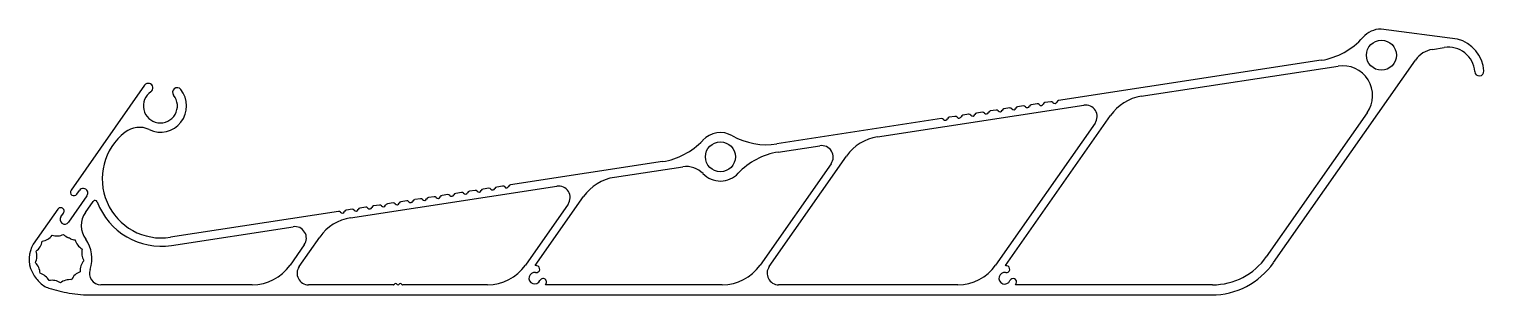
# Model space of a CAD drawing. Extents: x 6 to 322, y 4 to 62.
import ezdxf

# ---------------------------------------------------------------- set-up
doc = ezdxf.new("R2010")
doc.units = 0
doc.layers.get('0').update_dxf_attribs({"linetype": 'CONTINUOUS'})

msp = doc.modelspace()

# ---------------------------------------------------------------- linework, layer by layer
for p, q in [((316.18, 59.44), (299.65, 61.61)), ((310.79, 57.22), (313.34, 57.62)), ((286.68, 54.86), (229.71, 46.1)), ((276.31, 10.95), (307.08, 54.9)), ((247.65, 47.03), (290.32, 53.6)), ((31.54, 49.43), (15.6, 26.66)), ((190.43, 38.23), (235.18, 45.12)), ((219.11, 44.5), (217.87, 44.3)), ((222.08, 44.95), (220.83, 44.76)), ((225.05, 45.41), (223.8, 45.22)), ((228.01, 45.86), (226.76, 45.67)), ((204.31, 42.19), (168.65, 36.7)), ((207.25, 42.67), (206.01, 42.48)), ((210.22, 43.13), (208.97, 42.94)), ((213.18, 43.58), (211.94, 43.39)), ((216.15, 44.04), (214.9, 43.85)), ((237.61, 41.21), (216.05, 10.42)), ((218.17, 10.31), (240.98, 42.89)), ((296.63, 43.46), (274.75, 12.21)), ((168.92, 34.92), (177.96, 36.31)), ((143.86, 32.89), (110.85, 27.81)), ((133.39, 29.46), (148.25, 31.74)), ((180.39, 32.41), (164.99, 10.42)), ((166.96, 10.09), (183.76, 34.08)), ((19.04, 25.47), (15.02, 19.74)), ((16.83, 25.8), (17.4, 26.62)), ((76.21, 20.66), (120.92, 27.54)), ((94.31, 25.26), (93.06, 25.07)), ((97.28, 25.72), (96.03, 25.53)), ((100.24, 26.18), (98.99, 25.98)), ((103.21, 26.63), (101.96, 26.44)), ((106.17, 27.09), (104.92, 26.9)), ((109.14, 27.55), (107.89, 27.35)), ((116.23, 10.33), (126.72, 25.31)), ((12.73, 22.56), (7.41, 14.97)), ((18.71, 21.86), (20.38, 24.24)), ((76.52, 22.53), (75.28, 22.34)), ((79.48, 22.98), (78.24, 22.79)), ((82.45, 23.44), (81.2, 23.25)), ((85.42, 23.9), (84.17, 23.7)), ((88.38, 24.35), (87.13, 24.16)), ((91.35, 24.81), (90.1, 24.62)), ((123.35, 23.63), (114.1, 10.42)), ((13.39, 20.88), (13.96, 21.7)), ((73.55, 22.07), (37.12, 16.47)), ((37.39, 14.69), (63.74, 18.74)), ((65.04, 10.09), (69.54, 16.51)), ((66.17, 14.84), (63.08, 10.42)), ((85.82, 6.38), (85.66, 6.23)), ((86.32, 6.23), (86.17, 6.38)), ((86.83, 6.38), (86.68, 6.23)), ((87.34, 6.23), (87.19, 6.38)), ((20.13, 3.95), (262.87, 3.95)), ((54.89, 6.15), (22.06, 6.15)), ((85.48, 6.15), (67.09, 6.15)), ((105.91, 6.15), (87.52, 6.15)), ((156.8, 6.15), (118.46, 6.15)), ((207.85, 6.15), (169.01, 6.15)), ((263.11, 6.15), (220.38, 6.15))]:
    msp.add_line(p, q)
for centre in [(299.71, 55.95), (156.39, 33.91)]:
    msp.add_circle(centre, 3.25)
for centre, radius, start, end in [((299.65, 56.36), 5.25, 90, 138.865), ((284.4, 69.69), 15, 278.7464, 318.865), ((311.67, 51.69), 5.6, 99.011, 145), ((314.24, 51.98), 5.71, 4.1135, 99.011), ((314.24, 51.98), 7.71, 4.1135, 75.4155), ((291.31, 47.18), 6.49, 325, 98.7464), ((320.93, 52.46), 1, 184.1135, 4.1135), ((34.96, 44.95), 3.69, 123.736, 38.9424), ((32.36, 48.85), 1, 303.736, 145), ((34.96, 44.95), 5.69, 244.5751, 38.9424), ((38.61, 47.9), 1, 38.9424, 218.9424), ((217.94, 43.81), 0.5, 98.7464, 159.147), ((219.19, 44), 0.5, 38.3928, 98.7464), ((219.97, 44.62), 0.5, 218.3928, 339.0999), ((220.91, 44.27), 0.5, 98.7464, 159.0999), ((222.16, 44.46), 0.5, 38.4399, 98.7464), ((222.94, 45.08), 0.5, 218.4399, 339.0528), ((223.87, 44.72), 0.5, 98.7464, 159.0528), ((225.12, 44.91), 0.5, 38.487, 98.7464), ((225.9, 45.54), 0.5, 218.487, 339.0058), ((226.84, 45.18), 0.5, 98.7464, 159.0058), ((228.09, 45.37), 0.5, 38.5341, 98.7464), ((228.87, 45.99), 0.5, 218.5341, 336.9874), ((229.79, 45.6), 0.5, 98.7464, 156.9874), ((235.56, 42.64), 2.5, 325, 98.7464), ((249.17, 37.15), 10, 98.7464, 145), ((204.38, 41.69), 0.5, 40.1213, 98.7464), ((205.15, 42.34), 0.5, 220.1213, 339.3349), ((206.09, 41.99), 0.5, 98.7464, 159.3349), ((207.33, 42.18), 0.5, 38.2048, 98.7464), ((208.11, 42.79), 0.5, 218.2048, 339.288), ((209.05, 42.44), 0.5, 98.7464, 159.288), ((210.29, 42.63), 0.5, 38.2518, 98.7464), ((211.08, 43.25), 0.5, 218.2518, 339.241), ((212.01, 42.9), 0.5, 98.7464, 159.241), ((213.26, 43.09), 0.5, 38.2988, 98.7464), ((214.04, 43.71), 0.5, 218.2988, 339.194), ((214.98, 43.35), 0.5, 98.7464, 159.194), ((216.23, 43.55), 0.5, 38.3458, 98.7464), ((217.01, 44.17), 0.5, 218.3458, 339.147), ((35.17, 29.13), 12.82, 127.8692, 278.7464), ((30.37, 35.3), 5, 64.5751, 127.8692), ((156.39, 33.91), 5.25, 60.4842, 137.0086), ((166.37, 51.53), 15, 240.4842, 278.7464), ((191.95, 28.35), 10, 98.7464, 145), ((141.58, 47.71), 15, 278.7464, 317.0086), ((171.21, 20.1), 15, 98.7464, 137.0086), ((178.34, 33.84), 2.5, 325, 98.7464), ((149.01, 26.8), 5, 43.8887, 98.7464), ((134.91, 19.57), 10, 98.7464, 145), ((156.39, 33.91), 5.25, 223.8887, 317.0086), ((16.21, 26.23), 0.75, 145, 325), ((18.22, 26.04), 1, 325, 145), ((94.39, 24.77), 0.5, 38.487, 98.7464), ((96.1, 25.03), 0.5, 98.7464, 159.0058), ((97.35, 25.23), 0.5, 38.5341, 98.7464), ((98.14, 25.85), 0.5, 218.5341, 338.9586), ((99.07, 25.49), 0.5, 98.7464, 158.9586), ((100.32, 25.68), 0.5, 38.5812, 98.7464), ((101.1, 26.31), 0.5, 218.5812, 338.9115), ((102.03, 25.95), 0.5, 98.7464, 158.9115), ((103.28, 26.14), 0.5, 38.6284, 98.7464), ((104.07, 26.76), 0.5, 218.6284, 338.8644), ((105, 26.4), 0.5, 98.7464, 158.8644), ((106.25, 26.6), 0.5, 38.6756, 98.7464), ((107.03, 27.22), 0.5, 218.6756, 338.8172), ((107.96, 26.86), 0.5, 98.7464, 158.8172), ((109.22, 27.05), 0.5, 38.7228, 98.7464), ((110, 27.68), 0.5, 218.7228, 338.77), ((110.93, 27.32), 0.5, 98.7464, 158.77), ((121.3, 25.07), 2.5, 325.0037, 98.7464), ((13.34, 22.13), 0.75, 325, 145), ((20.79, 23.95), 0.5, 20.5946, 145), ((35.14, 29.35), 14.83, 200.5946, 278.7464), ((75.35, 21.84), 0.5, 98.7464, 159.3349), ((76.59, 22.03), 0.5, 38.2048, 98.7464), ((77.38, 22.65), 0.5, 218.2048, 339.288), ((78.32, 22.3), 0.5, 98.7464, 159.288), ((79.56, 22.49), 0.5, 38.2518, 98.7464), ((80.35, 23.11), 0.5, 218.2518, 339.241), ((81.28, 22.75), 0.5, 98.7464, 159.241), ((82.53, 22.95), 0.5, 38.2988, 98.7464), ((83.31, 23.57), 0.5, 218.2988, 339.194), ((84.25, 23.21), 0.5, 98.7464, 159.194), ((85.49, 23.4), 0.5, 38.3458, 98.7464), ((86.28, 24.02), 0.5, 218.3458, 339.147), ((87.21, 23.67), 0.5, 98.7464, 159.147), ((88.46, 23.86), 0.5, 38.3928, 98.7464), ((89.24, 24.48), 0.5, 218.3928, 339.0999), ((90.17, 24.12), 0.5, 98.7464, 159.0999), ((91.42, 24.31), 0.5, 38.4399, 98.7464), ((92.21, 24.94), 0.5, 218.4399, 339.0528), ((93.14, 24.58), 0.5, 98.7464, 159.0528), ((95.17, 25.39), 0.5, 218.487, 339.0058), ((14.2, 20.31), 1, 145, 325), ((22.8, 18.99), 5, 145, 216.1525), ((77.73, 10.78), 10, 98.7464, 145), ((73.63, 21.58), 0.5, 38.1578, 98.7464), ((74.42, 22.19), 0.5, 218.1578, 339.3349), ((8.82, 18.83), 3.27, 278.8406, 323.9849), ((12.5, 20.01), 3.27, 251.5163, 296.6606), ((16.32, 19.36), 3.27, 224.0212, 246.6531), ((13.08, 11.86), 4.9, 60.9, 66.601), ((16.46, 18.32), 2.4, 245.5787, 270.5714), ((19.66, 16.71), 3.27, 193.8707, 239.2694), ((13.08, 11.88), 7.04, 340.233, 36.1525), ((64.12, 16.27), 2.5, 325, 98.7464), ((12.71, 11.72), 6.22, 148.4526, 206.1046), ((4.92, 12.39), 3.27, 333.66, 18.8043), ((6.08, 16.08), 3.27, 306.3357, 351.48), ((21.16, 13.1), 3.27, 165.8634, 211.5793), ((5.6, 8.57), 3.27, 1.1551, 46.2994), ((20.81, 9.2), 3.27, 138.1726, 183.8874), ((22.06, 8.65), 2.5, 160.233, 270), ((54.89, 16.15), 10, 270, 325), ((67.09, 8.65), 2.5, 145, 270), ((105.91, 16.15), 10, 270, 325.0037), ((116.11, 7.58), 2.75, 79.9326, 87.5584), ((116.46, 9.55), 0.75, 259.8793, 79.8793), ((156.8, 16.15), 10, 270, 325), ((169.01, 8.65), 2.5, 145, 270), ((207.85, 16.15), 10, 270, 325), ((218.02, 7.56), 2.75, 79.9965, 86.9646), ((218.37, 9.53), 0.75, 259.9965, 79.9965), ((262.87, 20.36), 16.41, 270, 325), ((263.11, 20.36), 14.21, 270, 325), ((15.18, 12.93), 8.97, 206.1046, 223.4164), ((12.3, 10.2), 5, 223.4164, 252.2175), ((7.95, 5.5), 3.27, 28.4793, 73.6237), ((11.45, 3.85), 3.27, 55.9744, 101.1188), ((15.32, 4), 3.27, 83.2987, 128.4431), ((18.69, 5.91), 3.27, 110.4826, 155.9382), ((85.99, 6.21), 0.25, 45, 135), ((87.01, 6.21), 0.25, 45, 135), ((116.11, 7.58), 1.25, 79.9965, 335.9479), ((117.94, 6.77), 0.75, 335.8307, 155.8307), ((116.11, 7.58), 2.75, 328.6812, 335.8839), ((218.02, 7.56), 1.25, 79.9965, 335.9479), ((219.85, 6.75), 0.75, 335.9479, 155.9479), ((218.02, 7.56), 2.75, 329.1569, 335.9479), ((20.36, 35.33), 31.39, 252.2175, 260.5106), ((20.13, 33.95), 30, 260.5106, 270), ((85.48, 6.4), 0.25, 270, 315), ((86.5, 6.4), 0.25, 225, 315), ((87.52, 6.4), 0.25, 225, 270)]:
    msp.add_arc(centre, radius, start, end)

doc.saveas('drawing.dxf')
